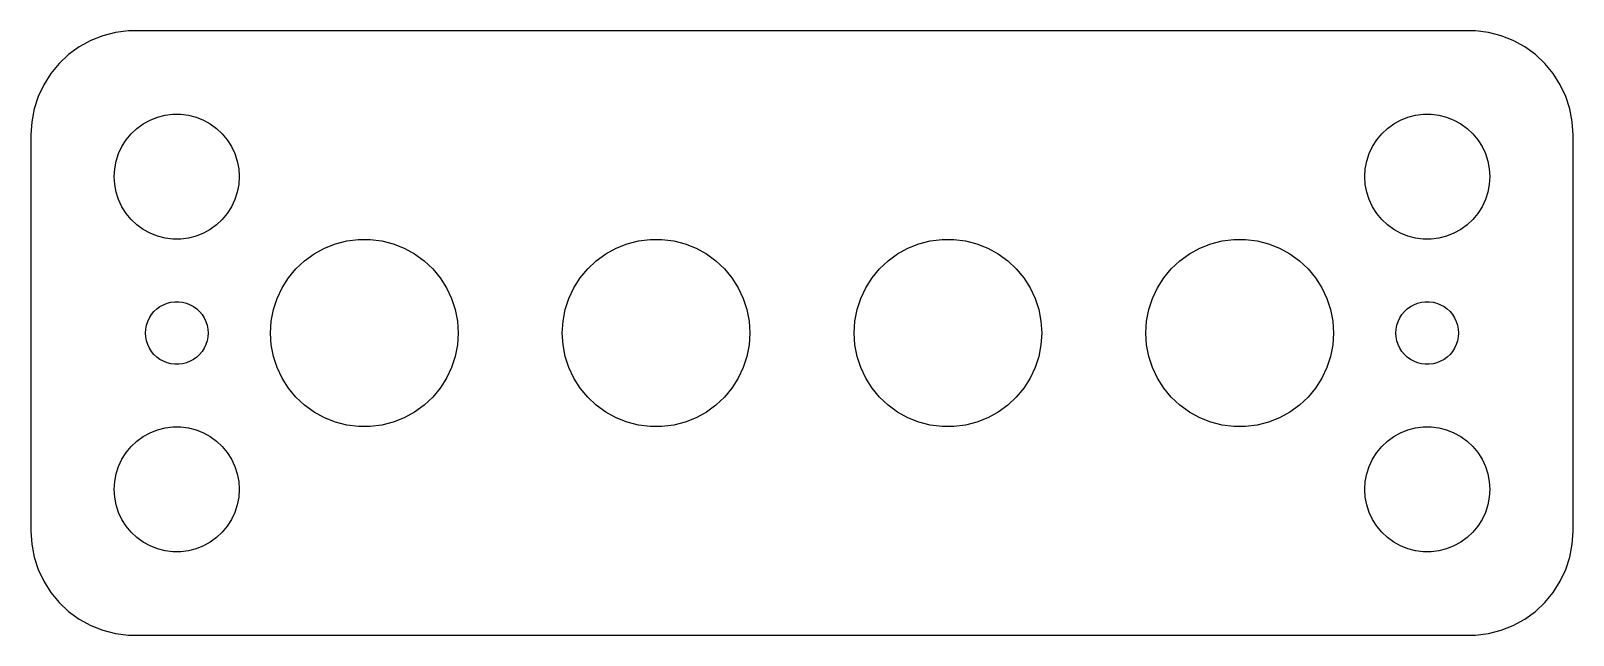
# Model space of a CAD drawing. Header units: metres. Extents: x -37 to 37, y 24.5 to 53.5.
import ezdxf

# ---------------------------------------------------------------- set-up
doc = ezdxf.new("R2010")
doc.units = ezdxf.units.M

msp = doc.modelspace()

# ---------------------------------------------------------------- linework, layer by layer
for p, q in [((-32.9369, 53.4114), (-33.5451, 53.2553)), ((-32.3139, 53.4901), (-32.9369, 53.4114)), ((32.3139, 53.4901), (-32.3139, 53.4901)), ((32.9369, 53.4114), (32.3139, 53.4901)), ((33.5451, 53.2553), (32.9369, 53.4114)), ((-34.6791, 52.7216), (-35.1871, 52.3526)), ((-34.1289, 53.0241), (-34.6791, 52.7216)), ((-33.5451, 53.2553), (-34.1289, 53.0241)), ((34.1289, 53.0241), (33.5451, 53.2553)), ((34.6791, 52.7216), (34.1289, 53.0241)), ((35.1871, 52.3526), (34.6791, 52.7216)), ((-35.6448, 51.9227), (-36.0451, 51.4389)), ((-35.1871, 52.3526), (-35.6448, 51.9227)), ((35.6448, 51.9227), (35.1871, 52.3526)), ((36.0451, 51.4389), (35.6448, 51.9227)), ((-36.0451, 51.4389), (-36.3815, 50.9088)), ((36.3815, 50.9088), (36.0451, 51.4389)), ((-36.6489, 50.3406), (-36.8429, 49.7434)), ((-36.3815, 50.9088), (-36.6489, 50.3406)), ((36.6489, 50.3406), (36.3815, 50.9088)), ((36.8429, 49.7434), (36.6489, 50.3406)), ((-36.8429, 49.7434), (-36.9606, 49.1267)), ((36.9606, 49.1267), (36.8429, 49.7434)), ((-36.9606, 49.1267), (-37, 48.5)), ((-31.9123, 48.8115), (-31.6075, 49.033)), ((-31.6075, 49.033), (-31.2773, 49.2145)), ((-31.2773, 49.2145), (-30.927, 49.3532)), ((-30.927, 49.3532), (-30.5621, 49.4469)), ((-30.5621, 49.4469), (-30.1884, 49.4941)), ((-30.1884, 49.4941), (-29.8116, 49.4941)), ((-29.8116, 49.4941), (-29.4379, 49.4469)), ((-29.4379, 49.4469), (-29.0729, 49.3532)), ((-29.0729, 49.3532), (-28.7227, 49.2145)), ((-28.7227, 49.2145), (-28.3925, 49.033)), ((-28.3925, 49.033), (-28.0877, 48.8115)), ((28.0877, 48.8115), (28.3925, 49.033)), ((28.3925, 49.033), (28.7227, 49.2145)), ((28.7227, 49.2145), (29.0729, 49.3532)), ((29.0729, 49.3532), (29.4379, 49.4469)), ((29.4379, 49.4469), (29.8116, 49.4941)), ((29.8116, 49.4941), (30.1884, 49.4941)), ((30.1884, 49.4941), (30.5621, 49.4469)), ((30.5621, 49.4469), (30.927, 49.3532)), ((30.927, 49.3532), (31.2773, 49.2145)), ((31.2773, 49.2145), (31.6075, 49.033)), ((31.6075, 49.033), (31.9123, 48.8115)), ((37, 48.5), (36.9606, 49.1267)), ((-37, 48.5), (-37, 29.5)), ((-32.6289, 47.9453), (-32.427, 48.2634)), ((-32.427, 48.2634), (-32.1869, 48.5536)), ((-32.1869, 48.5536), (-31.9123, 48.8115)), ((-28.0877, 48.8115), (-27.8131, 48.5536)), ((-27.8131, 48.5536), (-27.5729, 48.2634)), ((-27.5729, 48.2634), (-27.3711, 47.9453)), ((27.3711, 47.9453), (27.5729, 48.2634)), ((27.5729, 48.2634), (27.8131, 48.5536)), ((27.8131, 48.5536), (28.0877, 48.8115)), ((31.9123, 48.8115), (32.1869, 48.5536)), ((32.1869, 48.5536), (32.427, 48.2634)), ((32.427, 48.2634), (32.6289, 47.9453)), ((37, 29.5), (37, 48.5)), ((-32.9057, 47.2461), (-32.7893, 47.6044)), ((-32.7893, 47.6044), (-32.6289, 47.9453)), ((-27.3711, 47.9453), (-27.2107, 47.6044)), ((-27.2107, 47.6044), (-27.0942, 47.2461)), ((27.0942, 47.2461), (27.2107, 47.6044)), ((27.2107, 47.6044), (27.3711, 47.9453)), ((32.6289, 47.9453), (32.7893, 47.6044)), ((32.7893, 47.6044), (32.9057, 47.2461)), ((-33, 46.5), (-32.9763, 46.876)), ((-32.9763, 46.876), (-32.9057, 47.2461)), ((-27.0942, 47.2461), (-27.0237, 46.876)), ((-27.0237, 46.876), (-27, 46.5)), ((27, 46.5), (27.0237, 46.876)), ((27.0237, 46.876), (27.0942, 47.2461)), ((32.9057, 47.2461), (32.9763, 46.876)), ((32.9763, 46.876), (33, 46.5)), ((-32.9763, 46.124), (-33, 46.5)), ((-32.9057, 45.7539), (-32.9763, 46.124)), ((-27.0237, 46.124), (-27.0942, 45.7539)), ((-27, 46.5), (-27.0237, 46.124)), ((27.0237, 46.124), (27, 46.5)), ((27.0942, 45.7539), (27.0237, 46.124)), ((32.9763, 46.124), (32.9057, 45.7539)), ((33, 46.5), (32.9763, 46.124)), ((-32.7893, 45.3956), (-32.9057, 45.7539)), ((-32.6289, 45.0547), (-32.7893, 45.3956)), ((-27.2107, 45.3956), (-27.3711, 45.0547)), ((-27.0942, 45.7539), (-27.2107, 45.3956)), ((27.2107, 45.3956), (27.0942, 45.7539)), ((27.3711, 45.0547), (27.2107, 45.3956)), ((32.7893, 45.3956), (32.6289, 45.0547)), ((32.9057, 45.7539), (32.7893, 45.3956)), ((-32.427, 44.7366), (-32.6289, 45.0547)), ((-32.1869, 44.4464), (-32.427, 44.7366)), ((-31.9123, 44.1884), (-32.1869, 44.4464)), ((-27.8131, 44.4464), (-28.0877, 44.1884)), ((-27.5729, 44.7366), (-27.8131, 44.4464)), ((-27.3711, 45.0547), (-27.5729, 44.7366)), ((27.5729, 44.7366), (27.3711, 45.0547)), ((27.8131, 44.4464), (27.5729, 44.7366)), ((28.0877, 44.1884), (27.8131, 44.4464)), ((32.1869, 44.4464), (31.9123, 44.1884)), ((32.427, 44.7366), (32.1869, 44.4464)), ((32.6289, 45.0547), (32.427, 44.7366)), ((-31.6075, 43.967), (-31.9123, 44.1884)), ((-31.2773, 43.7855), (-31.6075, 43.967)), ((-30.927, 43.6468), (-31.2773, 43.7855)), ((-28.7227, 43.7855), (-29.0729, 43.6468)), ((-28.3925, 43.967), (-28.7227, 43.7855)), ((-28.0877, 44.1884), (-28.3925, 43.967)), ((28.3925, 43.967), (28.0877, 44.1884)), ((28.7227, 43.7855), (28.3925, 43.967)), ((29.0729, 43.6468), (28.7227, 43.7855)), ((31.2773, 43.7855), (30.927, 43.6468)), ((31.6075, 43.967), (31.2773, 43.7855)), ((31.9123, 44.1884), (31.6075, 43.967)), ((-30.5621, 43.5531), (-30.927, 43.6468)), ((-30.1884, 43.5059), (-30.5621, 43.5531)), ((-29.8116, 43.5059), (-30.1884, 43.5059)), ((-29.4379, 43.5531), (-29.8116, 43.5059)), ((-29.0729, 43.6468), (-29.4379, 43.5531)), ((-23.4112, 42.7995), (-22.916, 43.0717)), ((-22.916, 43.0717), (-22.3906, 43.2797)), ((-22.3906, 43.2797), (-21.8432, 43.4203)), ((-21.8432, 43.4203), (-21.2825, 43.4911)), ((-21.2825, 43.4911), (-20.7174, 43.4911)), ((-20.7174, 43.4911), (-20.1568, 43.4203)), ((-20.1568, 43.4203), (-19.6094, 43.2797)), ((-19.6094, 43.2797), (-19.084, 43.0717)), ((-19.084, 43.0717), (-18.5888, 42.7995)), ((-9.41121, 42.7995), (-8.916, 43.0717)), ((-8.916, 43.0717), (-8.39056, 43.2797)), ((-8.39056, 43.2797), (-7.8432, 43.4203)), ((-7.8432, 43.4203), (-7.28255, 43.4911)), ((-7.28255, 43.4911), (-6.71744, 43.4911)), ((-6.71744, 43.4911), (-6.15678, 43.4203)), ((-6.15678, 43.4203), (-5.60942, 43.2797)), ((-5.60942, 43.2797), (-5.08398, 43.0717)), ((-5.08398, 43.0717), (-4.58878, 42.7995)), ((4.58878, 42.7995), (5.08398, 43.0717)), ((5.08398, 43.0717), (5.60942, 43.2797)), ((5.60942, 43.2797), (6.15678, 43.4203)), ((6.15678, 43.4203), (6.71744, 43.4911)), ((6.71744, 43.4911), (7.28255, 43.4911)), ((7.28255, 43.4911), (7.8432, 43.4203)), ((7.8432, 43.4203), (8.39056, 43.2797)), ((8.39056, 43.2797), (8.916, 43.0717)), ((8.916, 43.0717), (9.41121, 42.7995)), ((18.5888, 42.7995), (19.084, 43.0717)), ((19.084, 43.0717), (19.6094, 43.2797)), ((19.6094, 43.2797), (20.1568, 43.4203)), ((20.1568, 43.4203), (20.7174, 43.4911)), ((20.7174, 43.4911), (21.2825, 43.4911)), ((21.2825, 43.4911), (21.8432, 43.4203)), ((21.8432, 43.4203), (22.3906, 43.2797)), ((22.3906, 43.2797), (22.916, 43.0717)), ((22.916, 43.0717), (23.4112, 42.7995)), ((29.4379, 43.5531), (29.0729, 43.6468)), ((29.8116, 43.5059), (29.4379, 43.5531)), ((30.1884, 43.5059), (29.8116, 43.5059)), ((30.5621, 43.5531), (30.1884, 43.5059)), ((30.927, 43.6468), (30.5621, 43.5531)), ((-24.2803, 42.0805), (-23.8684, 42.4673)), ((-23.8684, 42.4673), (-23.4112, 42.7995)), ((-18.5888, 42.7995), (-18.1316, 42.4673)), ((-18.1316, 42.4673), (-17.7196, 42.0805)), ((-10.2803, 42.0805), (-9.86839, 42.4673)), ((-9.86839, 42.4673), (-9.41121, 42.7995)), ((-4.58878, 42.7995), (-4.13159, 42.4673)), ((-4.13159, 42.4673), (-3.71964, 42.0805)), ((3.71964, 42.0805), (4.13159, 42.4673)), ((4.13159, 42.4673), (4.58878, 42.7995)), ((9.41121, 42.7995), (9.86839, 42.4673)), ((9.86839, 42.4673), (10.2803, 42.0805)), ((17.7196, 42.0805), (18.1316, 42.4673)), ((18.1316, 42.4673), (18.5888, 42.7995)), ((23.4112, 42.7995), (23.8684, 42.4673)), ((23.8684, 42.4673), (24.2803, 42.0805)), ((-24.9434, 41.1679), (-24.6406, 41.645)), ((-24.6406, 41.645), (-24.2803, 42.0805)), ((-17.7196, 42.0805), (-17.3594, 41.645)), ((-17.3594, 41.645), (-17.0566, 41.1679)), ((-10.9434, 41.1679), (-10.6406, 41.645)), ((-10.6406, 41.645), (-10.2803, 42.0805)), ((-3.71964, 42.0805), (-3.35942, 41.645)), ((-3.35942, 41.645), (-3.05661, 41.1679)), ((3.05661, 41.1679), (3.35942, 41.645)), ((3.35942, 41.645), (3.71964, 42.0805)), ((10.2803, 42.0805), (10.6406, 41.645)), ((10.6406, 41.645), (10.9434, 41.1679)), ((17.0566, 41.1679), (17.3594, 41.645)), ((17.3594, 41.645), (17.7196, 42.0805)), ((24.2803, 42.0805), (24.6406, 41.645)), ((24.6406, 41.645), (24.9434, 41.1679)), ((-25.184, 40.6566), (-24.9434, 41.1679)), ((-17.0566, 41.1679), (-16.816, 40.6566)), ((-11.184, 40.6566), (-10.9434, 41.1679)), ((-3.05661, 41.1679), (-2.81599, 40.6566)), ((2.81599, 40.6566), (3.05661, 41.1679)), ((10.9434, 41.1679), (11.184, 40.6566)), ((16.816, 40.6566), (17.0566, 41.1679)), ((24.9434, 41.1679), (25.184, 40.6566)), ((-31.2135, 39.8817), (-31.0934, 40.0268)), ((-31.0934, 40.0268), (-30.9561, 40.1558)), ((-30.9561, 40.1558), (-30.8037, 40.2665)), ((-30.8037, 40.2665), (-30.6387, 40.3572)), ((-30.6387, 40.3572), (-30.4635, 40.4266)), ((-30.4635, 40.4266), (-30.2811, 40.4734)), ((-30.2811, 40.4734), (-30.0942, 40.497)), ((-30.0942, 40.497), (-29.9058, 40.497)), ((-29.9058, 40.497), (-29.7189, 40.4734)), ((-29.7189, 40.4734), (-29.5365, 40.4266)), ((-29.5365, 40.4266), (-29.3613, 40.3572)), ((-29.3613, 40.3572), (-29.1963, 40.2665)), ((-29.1963, 40.2665), (-29.0439, 40.1558)), ((-29.0439, 40.1558), (-28.9065, 40.0268)), ((-28.9065, 40.0268), (-28.7865, 39.8817)), ((-25.4645, 39.564), (-25.3586, 40.1191)), ((-25.3586, 40.1191), (-25.184, 40.6566)), ((-16.816, 40.6566), (-16.6414, 40.1191)), ((-16.6414, 40.1191), (-16.5355, 39.564)), ((-11.4645, 39.564), (-11.3586, 40.1191)), ((-11.3586, 40.1191), (-11.184, 40.6566)), ((-2.81599, 40.6566), (-2.64137, 40.1191)), ((-2.64137, 40.1191), (-2.53548, 39.564)), ((2.53548, 39.564), (2.64137, 40.1191)), ((2.64137, 40.1191), (2.81599, 40.6566)), ((11.184, 40.6566), (11.3586, 40.1191)), ((11.3586, 40.1191), (11.4645, 39.564)), ((16.5355, 39.564), (16.6414, 40.1191)), ((16.6414, 40.1191), (16.816, 40.6566)), ((25.184, 40.6566), (25.3586, 40.1191)), ((25.3586, 40.1191), (25.4645, 39.564)), ((28.7865, 39.8817), (28.9065, 40.0268)), ((28.9065, 40.0268), (29.0439, 40.1558)), ((29.0439, 40.1558), (29.1963, 40.2665)), ((29.1963, 40.2665), (29.3613, 40.3572)), ((29.3613, 40.3572), (29.5365, 40.4266)), ((29.5365, 40.4266), (29.7189, 40.4734)), ((29.7189, 40.4734), (29.9058, 40.497)), ((29.9058, 40.497), (30.0942, 40.497)), ((30.0942, 40.497), (30.2811, 40.4734)), ((30.2811, 40.4734), (30.4635, 40.4266)), ((30.4635, 40.4266), (30.6387, 40.3572)), ((30.6387, 40.3572), (30.8037, 40.2665)), ((30.8037, 40.2665), (30.9561, 40.1558)), ((30.9561, 40.1558), (31.0934, 40.0268)), ((31.0934, 40.0268), (31.2135, 39.8817)), ((-31.4882, 39.188), (-31.4529, 39.373)), ((-31.4529, 39.373), (-31.3947, 39.5522)), ((-31.3947, 39.5522), (-31.3145, 39.7226)), ((-31.3145, 39.7226), (-31.2135, 39.8817)), ((-28.7865, 39.8817), (-28.6855, 39.7226)), ((-28.6855, 39.7226), (-28.6053, 39.5522)), ((-28.6053, 39.5522), (-28.5471, 39.373)), ((-28.5471, 39.373), (-28.5118, 39.188)), ((-25.5, 39), (-25.4645, 39.564)), ((-16.5355, 39.564), (-16.5, 39)), ((-11.5, 39), (-11.4645, 39.564)), ((-2.53548, 39.564), (-2.5, 39)), ((2.5, 39), (2.53548, 39.564)), ((11.4645, 39.564), (11.5, 39)), ((16.5, 39), (16.5355, 39.564)), ((25.4645, 39.564), (25.5, 39)), ((28.5118, 39.188), (28.5471, 39.373)), ((28.5471, 39.373), (28.6053, 39.5522)), ((28.6053, 39.5522), (28.6855, 39.7226)), ((28.6855, 39.7226), (28.7865, 39.8817)), ((31.2135, 39.8817), (31.3145, 39.7226)), ((31.3145, 39.7226), (31.3947, 39.5522)), ((31.3947, 39.5522), (31.4529, 39.373)), ((31.4529, 39.373), (31.4882, 39.188)), ((-31.5, 39), (-31.4882, 39.188)), ((-31.4882, 38.812), (-31.5, 39)), ((-31.4529, 38.627), (-31.4882, 38.812)), ((-31.3947, 38.4478), (-31.4529, 38.627)), ((-28.5471, 38.627), (-28.6053, 38.4478)), ((-28.5118, 38.812), (-28.5471, 38.627)), ((-28.5118, 39.188), (-28.5, 39)), ((-28.5, 39), (-28.5118, 38.812)), ((-25.4645, 38.436), (-25.5, 39)), ((-16.5, 39), (-16.5355, 38.436)), ((-11.4645, 38.436), (-11.5, 39)), ((-2.5, 39), (-2.53548, 38.436)), ((2.53548, 38.436), (2.5, 39)), ((11.5, 39), (11.4645, 38.436)), ((16.5355, 38.436), (16.5, 39)), ((25.5, 39), (25.4645, 38.436)), ((28.5, 39), (28.5118, 39.188)), ((28.5118, 38.812), (28.5, 39)), ((28.5471, 38.627), (28.5118, 38.812)), ((28.6053, 38.4478), (28.5471, 38.627)), ((31.4529, 38.627), (31.3947, 38.4478)), ((31.4882, 38.812), (31.4529, 38.627)), ((31.4882, 39.188), (31.5, 39)), ((31.5, 39), (31.4882, 38.812)), ((-31.3145, 38.2774), (-31.3947, 38.4478)), ((-31.2135, 38.1183), (-31.3145, 38.2774)), ((-31.0934, 37.9732), (-31.2135, 38.1183)), ((-30.9561, 37.8442), (-31.0934, 37.9732)), ((-30.8037, 37.7335), (-30.9561, 37.8442)), ((-29.0439, 37.8442), (-29.1963, 37.7335)), ((-28.9065, 37.9732), (-29.0439, 37.8442)), ((-28.7865, 38.1183), (-28.9065, 37.9732)), ((-28.6855, 38.2774), (-28.7865, 38.1183)), ((-28.6053, 38.4478), (-28.6855, 38.2774)), ((-25.3586, 37.8809), (-25.4645, 38.436)), ((-25.184, 37.3434), (-25.3586, 37.8809)), ((-16.6414, 37.8809), (-16.816, 37.3434)), ((-16.5355, 38.436), (-16.6414, 37.8809)), ((-11.3586, 37.8809), (-11.4645, 38.436)), ((-11.184, 37.3434), (-11.3586, 37.8809)), ((-2.64137, 37.8809), (-2.81599, 37.3434)), ((-2.53548, 38.436), (-2.64137, 37.8809)), ((2.64137, 37.8809), (2.53548, 38.436)), ((2.81599, 37.3434), (2.64137, 37.8809)), ((11.3586, 37.8809), (11.184, 37.3434)), ((11.4645, 38.436), (11.3586, 37.8809)), ((16.6414, 37.8809), (16.5355, 38.436)), ((16.816, 37.3434), (16.6414, 37.8809)), ((25.3586, 37.8809), (25.184, 37.3434)), ((25.4645, 38.436), (25.3586, 37.8809)), ((28.6855, 38.2774), (28.6053, 38.4478)), ((28.7865, 38.1183), (28.6855, 38.2774)), ((28.9065, 37.9732), (28.7865, 38.1183)), ((29.0439, 37.8442), (28.9065, 37.9732)), ((29.1963, 37.7335), (29.0439, 37.8442)), ((30.9561, 37.8442), (30.8037, 37.7335)), ((31.0934, 37.9732), (30.9561, 37.8442)), ((31.2135, 38.1183), (31.0934, 37.9732)), ((31.3145, 38.2774), (31.2135, 38.1183)), ((31.3947, 38.4478), (31.3145, 38.2774)), ((-30.6387, 37.6428), (-30.8037, 37.7335)), ((-30.4635, 37.5734), (-30.6387, 37.6428)), ((-30.2811, 37.5266), (-30.4635, 37.5734)), ((-30.0942, 37.503), (-30.2811, 37.5266)), ((-29.9058, 37.503), (-30.0942, 37.503)), ((-29.7189, 37.5266), (-29.9058, 37.503)), ((-29.5365, 37.5734), (-29.7189, 37.5266)), ((-29.3613, 37.6428), (-29.5365, 37.5734)), ((-29.1963, 37.7335), (-29.3613, 37.6428)), ((-24.9434, 36.8321), (-25.184, 37.3434)), ((-16.816, 37.3434), (-17.0566, 36.8321)), ((-10.9434, 36.8321), (-11.184, 37.3434)), ((-2.81599, 37.3434), (-3.05661, 36.8321)), ((3.05661, 36.8321), (2.81599, 37.3434)), ((11.184, 37.3434), (10.9434, 36.8321)), ((17.0566, 36.8321), (16.816, 37.3434)), ((25.184, 37.3434), (24.9434, 36.8321)), ((29.3613, 37.6428), (29.1963, 37.7335)), ((29.5365, 37.5734), (29.3613, 37.6428)), ((29.7189, 37.5266), (29.5365, 37.5734)), ((29.9058, 37.503), (29.7189, 37.5266)), ((30.0942, 37.503), (29.9058, 37.503)), ((30.2811, 37.5266), (30.0942, 37.503)), ((30.4635, 37.5734), (30.2811, 37.5266)), ((30.6387, 37.6428), (30.4635, 37.5734)), ((30.8037, 37.7335), (30.6387, 37.6428)), ((-24.6406, 36.355), (-24.9434, 36.8321)), ((-24.2803, 35.9195), (-24.6406, 36.355)), ((-17.3594, 36.355), (-17.7196, 35.9195)), ((-17.0566, 36.8321), (-17.3594, 36.355)), ((-10.6406, 36.355), (-10.9434, 36.8321)), ((-10.2803, 35.9195), (-10.6406, 36.355)), ((-3.35942, 36.355), (-3.71964, 35.9195)), ((-3.05661, 36.8321), (-3.35942, 36.355)), ((3.35942, 36.355), (3.05661, 36.8321)), ((3.71964, 35.9195), (3.35942, 36.355)), ((10.6406, 36.355), (10.2803, 35.9195)), ((10.9434, 36.8321), (10.6406, 36.355)), ((17.3594, 36.355), (17.0566, 36.8321)), ((17.7196, 35.9195), (17.3594, 36.355)), ((24.6406, 36.355), (24.2803, 35.9195)), ((24.9434, 36.8321), (24.6406, 36.355)), ((-23.8684, 35.5327), (-24.2803, 35.9195)), ((-23.4112, 35.2005), (-23.8684, 35.5327)), ((-18.1316, 35.5327), (-18.5888, 35.2005)), ((-17.7196, 35.9195), (-18.1316, 35.5327)), ((-9.86839, 35.5327), (-10.2803, 35.9195)), ((-9.41121, 35.2005), (-9.86839, 35.5327)), ((-4.13159, 35.5327), (-4.58878, 35.2005)), ((-3.71964, 35.9195), (-4.13159, 35.5327)), ((4.13159, 35.5327), (3.71964, 35.9195)), ((4.58878, 35.2005), (4.13159, 35.5327)), ((9.86839, 35.5327), (9.41121, 35.2005)), ((10.2803, 35.9195), (9.86839, 35.5327)), ((18.1316, 35.5327), (17.7196, 35.9195)), ((18.5888, 35.2005), (18.1316, 35.5327)), ((23.8684, 35.5327), (23.4112, 35.2005)), ((24.2803, 35.9195), (23.8684, 35.5327)), ((-22.916, 34.9283), (-23.4112, 35.2005)), ((-22.3906, 34.7203), (-22.916, 34.9283)), ((-19.084, 34.9283), (-19.6094, 34.7203)), ((-18.5888, 35.2005), (-19.084, 34.9283)), ((-8.916, 34.9283), (-9.41121, 35.2005)), ((-8.39056, 34.7203), (-8.916, 34.9283)), ((-5.08398, 34.9283), (-5.60942, 34.7203)), ((-4.58878, 35.2005), (-5.08398, 34.9283)), ((5.08398, 34.9283), (4.58878, 35.2005)), ((5.60942, 34.7203), (5.08398, 34.9283)), ((8.916, 34.9283), (8.39056, 34.7203)), ((9.41121, 35.2005), (8.916, 34.9283)), ((19.084, 34.9283), (18.5888, 35.2005)), ((19.6094, 34.7203), (19.084, 34.9283)), ((22.916, 34.9283), (22.3906, 34.7203)), ((23.4112, 35.2005), (22.916, 34.9283)), ((-31.6075, 34.033), (-31.2773, 34.2145)), ((-31.2773, 34.2145), (-30.927, 34.3532)), ((-30.927, 34.3532), (-30.5621, 34.4469)), ((-30.5621, 34.4469), (-30.1884, 34.4941)), ((-30.1884, 34.4941), (-29.8116, 34.4941)), ((-29.8116, 34.4941), (-29.4379, 34.4469)), ((-29.4379, 34.4469), (-29.0729, 34.3532)), ((-29.0729, 34.3532), (-28.7227, 34.2145)), ((-28.7227, 34.2145), (-28.3925, 34.033)), ((-21.8432, 34.5797), (-22.3906, 34.7203)), ((-21.2825, 34.5089), (-21.8432, 34.5797)), ((-20.7174, 34.5089), (-21.2825, 34.5089)), ((-20.1568, 34.5797), (-20.7174, 34.5089)), ((-19.6094, 34.7203), (-20.1568, 34.5797)), ((-7.8432, 34.5797), (-8.39056, 34.7203)), ((-7.28255, 34.5089), (-7.8432, 34.5797)), ((-6.71744, 34.5089), (-7.28255, 34.5089)), ((-6.15678, 34.5797), (-6.71744, 34.5089)), ((-5.60942, 34.7203), (-6.15678, 34.5797)), ((6.15678, 34.5797), (5.60942, 34.7203)), ((6.71744, 34.5089), (6.15678, 34.5797)), ((7.28255, 34.5089), (6.71744, 34.5089)), ((7.8432, 34.5797), (7.28255, 34.5089)), ((8.39056, 34.7203), (7.8432, 34.5797)), ((20.1568, 34.5797), (19.6094, 34.7203)), ((20.7174, 34.5089), (20.1568, 34.5797)), ((21.2825, 34.5089), (20.7174, 34.5089)), ((21.8432, 34.5797), (21.2825, 34.5089)), ((22.3906, 34.7203), (21.8432, 34.5797)), ((28.3925, 34.033), (28.7227, 34.2145)), ((28.7227, 34.2145), (29.0729, 34.3532)), ((29.0729, 34.3532), (29.4379, 34.4469)), ((29.4379, 34.4469), (29.8116, 34.4941)), ((29.8116, 34.4941), (30.1884, 34.4941)), ((30.1884, 34.4941), (30.5621, 34.4469)), ((30.5621, 34.4469), (30.927, 34.3532)), ((30.927, 34.3532), (31.2773, 34.2145)), ((31.2773, 34.2145), (31.6075, 34.033)), ((-32.427, 33.2634), (-32.1869, 33.5536)), ((-32.1869, 33.5536), (-31.9123, 33.8116)), ((-31.9123, 33.8116), (-31.6075, 34.033)), ((-28.3925, 34.033), (-28.0877, 33.8116)), ((-28.0877, 33.8116), (-27.8131, 33.5536)), ((-27.8131, 33.5536), (-27.5729, 33.2634)), ((27.5729, 33.2634), (27.8131, 33.5536)), ((27.8131, 33.5536), (28.0877, 33.8116)), ((28.0877, 33.8116), (28.3925, 34.033)), ((31.6075, 34.033), (31.9123, 33.8116)), ((31.9123, 33.8116), (32.1869, 33.5536)), ((32.1869, 33.5536), (32.427, 33.2634)), ((-32.9057, 32.2461), (-32.7893, 32.6044)), ((-32.7893, 32.6044), (-32.6289, 32.9453)), ((-32.6289, 32.9453), (-32.427, 33.2634)), ((-27.5729, 33.2634), (-27.3711, 32.9453)), ((-27.3711, 32.9453), (-27.2107, 32.6044)), ((-27.2107, 32.6044), (-27.0942, 32.2461)), ((27.0942, 32.2461), (27.2107, 32.6044)), ((27.2107, 32.6044), (27.3711, 32.9453)), ((27.3711, 32.9453), (27.5729, 33.2634)), ((32.427, 33.2634), (32.6289, 32.9453)), ((32.6289, 32.9453), (32.7893, 32.6044)), ((32.7893, 32.6044), (32.9057, 32.2461)), ((-33, 31.5), (-32.9763, 31.876)), ((-32.9763, 31.876), (-32.9057, 32.2461)), ((-27.0942, 32.2461), (-27.0237, 31.876)), ((-27.0237, 31.876), (-27, 31.5)), ((27, 31.5), (27.0237, 31.876)), ((27.0237, 31.876), (27.0942, 32.2461)), ((32.9057, 32.2461), (32.9763, 31.876)), ((32.9763, 31.876), (33, 31.5)), ((-32.9763, 31.124), (-33, 31.5)), ((-32.9057, 30.7539), (-32.9763, 31.124)), ((-27.0237, 31.124), (-27.0942, 30.7539)), ((-27, 31.5), (-27.0237, 31.124)), ((27.0237, 31.124), (27, 31.5)), ((27.0942, 30.7539), (27.0237, 31.124)), ((32.9763, 31.124), (32.9057, 30.7539)), ((33, 31.5), (32.9763, 31.124)), ((-32.7893, 30.3956), (-32.9057, 30.7539)), ((-32.6289, 30.0547), (-32.7893, 30.3956)), ((-27.2107, 30.3956), (-27.3711, 30.0547)), ((-27.0942, 30.7539), (-27.2107, 30.3956)), ((27.2107, 30.3956), (27.0942, 30.7539)), ((27.3711, 30.0547), (27.2107, 30.3956)), ((32.7893, 30.3956), (32.6289, 30.0547)), ((32.9057, 30.7539), (32.7893, 30.3956)), ((-32.427, 29.7366), (-32.6289, 30.0547)), ((-32.1869, 29.4464), (-32.427, 29.7366)), ((-27.5729, 29.7366), (-27.8131, 29.4464)), ((-27.3711, 30.0547), (-27.5729, 29.7366)), ((27.5729, 29.7366), (27.3711, 30.0547)), ((27.8131, 29.4464), (27.5729, 29.7366)), ((32.427, 29.7366), (32.1869, 29.4464)), ((32.6289, 30.0547), (32.427, 29.7366)), ((-37, 29.5), (-36.9606, 28.8733)), ((-36.9606, 28.8733), (-36.8429, 28.2566)), ((-31.9123, 29.1885), (-32.1869, 29.4464)), ((-31.6075, 28.967), (-31.9123, 29.1885)), ((-31.2773, 28.7855), (-31.6075, 28.967)), ((-28.3925, 28.967), (-28.7227, 28.7855)), ((-28.0877, 29.1885), (-28.3925, 28.967)), ((-27.8131, 29.4464), (-28.0877, 29.1885)), ((28.0877, 29.1885), (27.8131, 29.4464)), ((28.3925, 28.967), (28.0877, 29.1885)), ((28.7227, 28.7855), (28.3925, 28.967)), ((31.6075, 28.967), (31.2773, 28.7855)), ((31.9123, 29.1885), (31.6075, 28.967)), ((32.1869, 29.4464), (31.9123, 29.1885)), ((36.8429, 28.2566), (36.9606, 28.8733)), ((36.9606, 28.8733), (37, 29.5)), ((-36.8429, 28.2566), (-36.6489, 27.6594)), ((-30.927, 28.6468), (-31.2773, 28.7855)), ((-30.5621, 28.5531), (-30.927, 28.6468)), ((-30.1884, 28.5059), (-30.5621, 28.5531)), ((-29.8116, 28.5059), (-30.1884, 28.5059)), ((-29.4379, 28.5531), (-29.8116, 28.5059)), ((-29.0729, 28.6468), (-29.4379, 28.5531)), ((-28.7227, 28.7855), (-29.0729, 28.6468)), ((29.0729, 28.6468), (28.7227, 28.7855)), ((29.4379, 28.5531), (29.0729, 28.6468)), ((29.8116, 28.5059), (29.4379, 28.5531)), ((30.1884, 28.5059), (29.8116, 28.5059)), ((30.5621, 28.5531), (30.1884, 28.5059)), ((30.927, 28.6468), (30.5621, 28.5531)), ((31.2773, 28.7855), (30.927, 28.6468)), ((36.6489, 27.6594), (36.8429, 28.2566)), ((-36.6489, 27.6594), (-36.3815, 27.0912)), ((36.3815, 27.0912), (36.6489, 27.6594)), ((-36.3815, 27.0912), (-36.0451, 26.5611)), ((36.0451, 26.5611), (36.3815, 27.0912)), ((-36.0451, 26.5611), (-35.6448, 26.0773)), ((-35.6448, 26.0773), (-35.1871, 25.6474)), ((35.1871, 25.6474), (35.6448, 26.0773)), ((35.6448, 26.0773), (36.0451, 26.5611)), ((-35.1871, 25.6474), (-34.6791, 25.2784)), ((-34.6791, 25.2784), (-34.1289, 24.9759)), ((34.1289, 24.9759), (34.6791, 25.2784)), ((34.6791, 25.2784), (35.1871, 25.6474)), ((-34.1289, 24.9759), (-33.5451, 24.7447)), ((-33.5451, 24.7447), (-32.9369, 24.5886)), ((-32.9369, 24.5886), (-32.3139, 24.5099)), ((-32.3139, 24.5099), (32.3139, 24.5099)), ((32.3139, 24.5099), (32.9369, 24.5886)), ((32.9369, 24.5886), (33.5451, 24.7447)), ((33.5451, 24.7447), (34.1289, 24.9759))]:
    msp.add_line(p, q)

doc.saveas('drawing.dxf')
